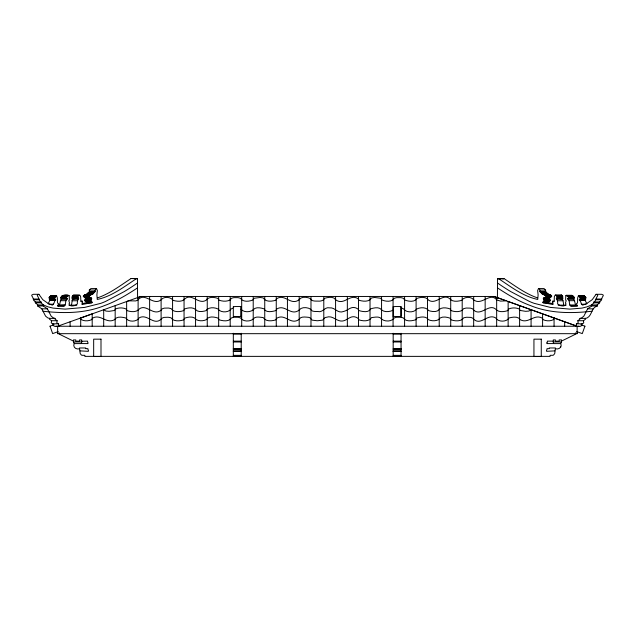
<?xml version="1.0" encoding="UTF-8"?>
<svg xmlns="http://www.w3.org/2000/svg" width="635" height="635" viewBox="0 0 635 635"><rect width="100%" height="100%" fill="white"/><g stroke="black" fill="none" stroke-linecap="round" stroke-linejoin="round"><path stroke-width="0.95" d="M497.427 298.371L497.515 278.749L503.944 278.527C514.66 285.575 525.113 293.584 537.337 297.831M552.696 303.268A14.264 10.089 -90 0 1 552.474 302.101L552.498 301.212L553.49 301.982L554.18 300.696L554.347 296.601L555.181 295.077L555.784 294.95L556.633 295.918L562.562 295.839L562.713 299.085C551.545 297.101 558.498 297.609 557.617 303.903C558.919 305.8 565.301 307.403 566.102 304.03L565.388 303.141L566.214 300.665L565.642 300.125L565.753 295.608L566.364 295.299L567.952 296.728L573.524 296.728L574.389 297.331L574.151 299.045L568.515 299.077L567.531 298.553L569.071 300.688L569.833 305.094L570.754 305.991L577.326 305.84L576.374 303.72L577.191 303.339L577.564 302.054L577.636 297.99L578.461 295.585L580.35 297.609L579.969 299.966L579.469 299.561L579.366 300.117L580.684 301.688L581.43 304.221L582.605 305.133A60.444 42.743 -90 0 0 586.899 303.411L592.225 299.672L596.082 294.299L601.655 294.299L603.107 294.95A0.992 0.699 -90 0 1 603.242 295.727C601.424 297.942 602.107 300.371 599.575 301.935L594.003 301.935L594.098 302.736L591.542 304.959L587.121 306.824L581.93 308.11L569.897 309.118L550.355 307.411L534.154 303.324A106.982 75.644 -90 0 1 529.368 301.403L510.818 291.624A364.387 257.659 90 0 1 500.483 285.036L497.491 282.988M579.811 297.029L585.613 297.069L585.613 299.768L584.851 299.791L586.875 303.768M552.474 302.101A14.264 10.089 90 0 0 552.863 303.927L553.045 304.546L542.981 302.625L543.465 301.109L550.021 300.998L549.989 299.252C540.48 300.585 542.06 296.712 550.077 297.529M552.847 303.633L548.632 302.76L549.037 301.109M503.079 279.146L503.944 278.527M557.133 299.085L557.26 296.394L556.633 295.918M84.923 297.529C92.94 296.712 94.52 300.585 85.011 299.252L84.979 300.998L91.535 301.109L92.019 302.625L81.955 304.546L82.137 303.927A14.264 10.089 90 0 0 82.526 302.101L82.502 301.212L81.51 301.982C79.994 299.601 81.518 297.267 79.954 295.235C77.962 296.156 70.326 293.759 72.287 299.085C83.455 297.101 76.502 297.609 77.383 303.903C76.081 305.8 69.699 307.403 68.897 304.03L69.612 303.141L68.786 300.665L69.358 300.125L69.247 295.608L64.191 295.608M78.01 295.839L77.867 299.085M554.855 350.877L546.608 351.314A3.35 3.35 0 0 1 546.489 350.885L546.687 349.956A3.135 3.135 0 0 1 546.981 349.607L547.021 348.671L549.275 348.639L549.259 347.964L555.434 347.964L554.847 352.79A6.929 6.929 0 0 1 554.665 353.663L553.522 355.068A4.342 4.342 0 0 1 552.823 355.29L550.124 355.33L550.124 356.33L549.513 356.37L85.423 356.37L84.82 356.33L84.812 355.33L82.121 355.29A4.342 4.342 0 0 1 81.415 355.068L80.272 353.663A6.929 6.929 0 0 1 80.089 352.79L79.51 347.964L85.685 347.964L85.661 348.639L87.916 348.671L87.963 349.607A3.135 3.135 0 0 1 88.257 349.956L88.448 350.885A3.35 3.35 0 0 1 88.336 351.314L80.081 350.877M61.135 298.855C58.968 296.489 66.175 293.148 68.842 295.608M57.563 306.03L58.666 305.991L58.872 305.364L65.167 305.094L65.929 300.688L67.445 298.791L67.246 298.394L66.421 299.045L66.183 297.331A1.5 1.056 -90 0 1 66.739 296.878L68.723 295.307M555.498 348.758C558.895 349.758 562.356 347.234 560.776 343.384A3.223 3.223 0 0 1 560.816 342.971L561.499 341.94L561.499 339.923L559.181 339.923L559.181 341.13L555.387 341.13L555.387 339.923L553.283 339.923L553.283 341.019M91.162 297.894C89.448 296.728 84.407 299.069 83.32 296.045L83.55 295.664C87.646 295.458 89.543 295.378 92.456 294.116C95.107 292.83 94.44 290.187 96.496 288.584L97.369 290.544L96.885 294.799L97.242 299.458C112.07 296.339 124.222 286.623 136.636 278.527L137.485 278.749L137.573 298.371M90.146 297.617L88.876 296.362L89.821 295.426M48.125 303.768L50.149 299.791L49.387 299.768L49.387 297.069L55.189 297.029L56.539 295.585L57.364 297.99L57.436 302.054L57.809 303.339L58.626 303.72L57.674 305.84L64.246 305.991L64.445 305.364M137.509 282.988L134.517 285.036A364.387 257.659 -90 0 1 124.182 291.624L105.632 301.403A106.982 75.644 -90 0 1 100.846 303.324L84.645 307.411L65.103 309.118L53.07 308.11L47.879 306.824L43.458 304.959L40.902 302.736L40.997 301.935L35.425 301.935C32.893 300.371 33.576 297.942 31.758 295.727A0.992 0.699 -90 0 1 31.893 294.95L33.345 294.299L38.918 294.299L42.775 299.672L48.101 303.411A60.444 42.743 90 0 0 52.395 305.133C54.261 304.332 54.245 300.982 55.65 299.617C54.689 300.768 54.285 297.291 55.189 297.029M543.838 297.894C545.536 296.712 550.616 299.109 551.68 296.045L551.45 295.664C550.378 294.577 549.442 294.743 547.87 293.926C544.552 294.41 541.909 294.624 540.337 291.957C539.25 291.1 540.774 289.139 538.504 288.584L537.631 290.544L538.115 294.799L537.758 299.458C522.93 296.339 510.778 286.623 498.364 278.527M547.87 293.926C545.378 292.648 546.148 290.116 544.084 288.584L538.504 288.584M79.446 348.758C76.041 349.758 72.588 347.234 74.168 343.384A3.223 3.223 0 0 0 74.12 342.971L73.438 341.94L73.438 339.923L75.755 339.923L75.755 341.13L79.558 341.13L79.558 339.923L81.661 339.923L81.661 341.019M599.575 301.935L599.67 302.736L597.114 304.959L597.352 305.991L591.82 305.943L587.621 308.84L583.867 316.111L581.747 317.817A14.295 10.112 -90 0 1 580.001 318.373L579.953 318.937A0.841 0.595 -90 0 1 579.922 319.199L577.842 320.731L578.16 322.691A0.897 0.635 -90 0 1 578.001 323.04L576.969 323.683A6.81 4.818 90 0 1 576.405 323.802L576.255 325.176A1.659 1.175 -90 0 1 576.024 325.636L575.667 326.001M577.842 320.731L583.422 320.731L583.732 322.691A0.897 0.635 -90 0 1 583.573 323.04L582.541 323.683A6.81 4.818 -90 0 1 581.977 323.802L581.827 325.176A1.659 1.175 -90 0 1 581.604 325.636L580.303 326.35L578.866 326.279M73.184 298.744C70.747 300.712 73.493 306.03 69.001 305.491M91.71 298.871L85.487 298.775L85.384 299.529L85.011 299.252M85.59 297.894C86.416 297.942 86.249 299.815 85.487 298.775M91.535 301.109L90.21 300.728L90.583 299.252M84.249 295.426L84.622 294.584L91.305 294.672M58.872 305.364C60.73 303.998 59.476 300.284 61.873 298.791L67.445 298.791M35.425 301.935L35.33 302.736L37.886 304.959L43.458 304.959L43.18 305.943L47.379 308.84L51.133 316.111L53.253 317.817A14.295 10.112 -90 0 0 54.999 318.373L55.047 318.937A0.841 0.595 -90 0 0 55.078 319.199L57.158 320.731L56.84 322.691A0.897 0.635 -90 0 0 56.999 323.04L58.031 323.683A6.81 4.818 -90 0 0 58.595 323.802L58.745 325.176A1.659 1.175 -90 0 0 58.976 325.636L59.333 326.001M85.733 294.672L87.638 293.783L88.455 292.283L89.511 291.822L95.083 291.822M72.438 295.839L73.644 294.95L79.288 295.005M55.142 318.421L49.419 318.373A14.295 10.112 90 0 1 47.681 317.825L45.561 316.111L41.807 308.84L37.608 305.943L37.886 304.959M551.45 295.664C546.656 296.481 545.489 295.124 542.298 293.926M576.27 333.216L575.604 334.177L561.499 341.106M571.738 295.608L573.524 296.728M57.158 320.731L51.578 320.731L51.268 322.691A0.897 0.635 -90 0 0 51.427 323.04L52.459 323.683A6.81 4.818 -90 0 0 53.022 323.802L58.595 323.802M567.952 296.728L568.261 296.886A1.5 1.056 -90 0 1 568.817 297.331L568.515 299.077M584.922 326.184L582.271 333.605L576.691 331.613M72.287 299.085L72.763 298.101M49.625 318.262L49.474 318.937A0.841 0.595 -90 0 0 49.498 319.199L51.578 320.731M40.997 301.935C38.465 300.371 39.148 297.942 37.33 295.727A0.992 0.699 -90 0 1 37.465 294.95L38.918 294.299M89.511 291.822L89.297 290.036L90.916 288.584L96.496 288.584M549.989 299.252L548.87 298.871L549.41 297.894M56.539 295.585L50.959 295.585L49.554 297.005M253.222 309.785C255.516 306.634 260.914 307.816 264.017 308.84C265.986 312.999 272.336 311.642 275.828 310.578L276.852 308.967C285.163 303.895 290.838 316.587 299.188 310.063M597.352 305.991C591.248 307.483 592.193 315.182 587.319 317.817A14.295 10.112 -90 0 1 585.581 318.373L579.858 318.421M253.222 319.016C255.278 315.881 260.128 317.357 263.2 317.571C265.692 321.667 271.51 321.183 275.622 319.945L276.804 318.246C285.115 313.071 290.782 325.755 299.188 319.318M299.236 319.238C300.641 316.182 305.602 317.071 308.658 317.349A3.802 1.27 0 0 1 309.936 317.786L312.198 320.151L317.024 320.731A5.263 1.762 0 0 0 317.389 320.723A5.263 1.762 0 0 0 317.754 320.731L322.58 320.151L324.842 317.786A3.802 1.27 0 0 1 326.112 317.349C331.78 315.341 334.566 319.31 339.034 320.643C346.932 323.255 349.901 312.96 357.965 318.246L359.148 319.945C363.284 321.183 369.046 321.667 371.578 317.571C374.642 317.357 379.5 315.881 381.556 319.016M207.137 309.388C210.018 307.046 214.979 307.443 218.107 309.047C220.472 312.865 228.616 312.801 231.076 308.999L232.672 308.213M531.043 309.562L528.884 311.063L525.629 311.325L520.303 310.483L519.073 308.904C515.93 307.57 511.969 307.586 508.825 308.912L507.651 310.658C504.309 311.761 499.578 312.42 496.673 310.11M370.03 299.656L371.554 297.958L374.61 297.482L380.675 298.252L381.929 299.966C385.612 301.577 391.866 302.316 394.319 298.275L396.637 297.648L400.987 297.64L403.328 298.291L404.59 299.863M184.071 299.664C191.318 291.608 198.43 305.586 206.375 300.045L207.121 299.022M299.196 299.656C301.339 296.18 307.459 296.997 310.555 298.688C311.515 301.252 314.714 301.077 316.992 301.109A5.612 1.881 0 0 0 317.389 301.101A5.612 1.881 0 0 0 317.778 301.109C320.445 301.331 323.398 300.879 324.628 298.299C327.89 297.323 333.526 296.14 335.574 299.656M138.128 310.094C145.399 301.99 152.908 316.762 161.076 310.229M253.206 319.04C250.103 321.81 242.959 321.881 240.522 317.945L238.268 317.278L233.902 317.254L231.489 317.889C229.037 321.993 222.972 321.016 219.154 319.81L217.892 318.048C214.487 316.897 208.55 315.817 206.375 319.667C203.343 321.104 199.319 321.199 196.294 319.691C194.008 315.952 188.198 316.825 184.761 318.167L183.491 319.929C180.102 321.032 175.736 321.421 172.585 319.548M207.137 298.998C209.963 296.624 214.654 297.228 217.884 298.418L219.107 300.164C222.496 301.45 226.965 301.736 230.188 299.887M594.003 301.935C596.535 300.371 595.852 297.942 597.67 295.727A0.992 0.699 -90 0 0 597.535 294.95L596.082 294.299M253.206 309.809C250.246 312.404 243.515 312.563 241.03 309.189M299.196 310.047C301.355 306.721 307.626 307.157 310.658 309.229C311.618 311.745 314.817 311.428 317.024 311.507A5.263 1.762 0 0 0 317.389 311.507A5.263 1.762 0 0 0 317.754 311.507C322.921 312.936 324.572 306.578 329.676 307.856C335.209 307.197 337.502 313.952 343.757 311.428C348.663 310.269 351.663 304.84 357.918 308.967L358.95 310.578C362.466 311.658 368.744 312.976 370.761 308.84C373.864 307.816 379.262 306.634 381.556 309.785M82.153 303.633L86.368 302.76L85.963 301.109M551.696 296.362L546.124 296.362L544.854 297.617M138.097 310.11C135.191 312.42 130.469 311.761 127.127 310.658L125.952 308.912C122.809 307.586 118.84 307.57 115.697 308.904L114.467 310.483L109.149 311.325L105.894 311.063L103.735 309.562M554.077 318.691L553.49 319.611C550.529 321.286 546.394 321.151 543.33 319.762L542.592 318.667M207.121 309.42L206.224 310.586C203.073 311.587 197.961 312.587 195.604 309.523C192.842 306.983 188.031 307.745 184.833 308.872L183.563 310.642C180.189 311.864 175.752 312.198 172.585 310.317M462.209 319.532L463.756 317.786L466.614 317.246L470.829 317.405L472.71 318.151C480.362 327.303 487.156 313.039 495.578 317.849C497.999 322.183 506.555 322.262 509.016 317.984C512.58 317.032 518.081 316.032 520.343 319.754C528.376 324.136 534.098 313.769 542.004 318.008L542.576 318.651M462.209 310.301L463.606 308.634L466.217 308.038L470.519 308.134L472.591 308.824C480.227 318.706 489.148 301.538 496.649 310.094M299.188 299.696C290.798 306.126 285.139 293.433 276.812 298.625L275.646 300.307C272.272 301.244 267.684 301.958 264.747 299.696M554.093 318.667L554.522 318.143L563.745 321.453M161.1 310.213L162.187 308.824L164.251 308.134L168.561 308.038L171.172 308.634L172.569 310.301M370.022 299.696C367.086 301.958 362.498 301.244 359.132 300.307L357.965 298.625C349.631 293.433 343.972 306.126 335.582 299.696M230.188 299.863L231.45 298.291L233.783 297.64L238.141 297.648L240.451 298.275C242.927 302.323 249.158 301.577 252.849 299.966L254.095 298.252L260.159 297.482L263.215 297.958L264.747 299.656M184.055 299.704C181.181 302.054 176.53 301.315 173.164 300.387C170.712 296.704 163.766 296.212 161.1 299.815C153.162 306.173 145.066 291.846 138.128 299.696A13.208 4.429 0 0 1 137.946 299.982L135.858 300.919L128.532 300.839L126.643 301.522L126.643 326.239M583.93 295.712L585.533 297.005M462.193 319.548C459.034 321.421 454.668 321.032 451.287 319.929L450.017 318.167C446.603 316.849 440.73 315.92 438.475 319.691C435.459 321.199 431.427 321.104 428.395 319.667C426.18 315.849 420.314 316.865 416.877 318.048L415.623 319.81C411.805 321.016 405.733 321.993 403.281 317.889L400.868 317.254L396.502 317.278L394.256 317.945C391.811 321.881 384.675 321.81 381.572 319.04M462.193 310.317C459.018 312.198 454.589 311.864 451.215 310.642L449.945 308.872C446.746 307.745 441.928 306.983 439.174 309.523C436.817 312.587 431.697 311.587 428.554 310.586L427.649 309.42M393.057 310.19C389.89 311.904 384.358 312.507 381.572 309.809M550.362 300.728L543.465 301.109M562.213 295.918L561.427 294.965L560.991 295.219M137.525 287.893C127.151 294.696 116.443 301.22 104.735 305.498C85.106 313.531 63.651 313.539 42.966 311.229M136.636 278.527L131.056 278.527C120.34 285.575 109.887 293.584 97.663 297.831M137.803 297.521L140.78 296.458L57.642 326.247L57.642 333.677L577.128 333.677L577.128 326.247L494.205 296.458L140.573 296.458M50.006 326.184L54.046 324.739M172.569 319.532L171.013 317.786L168.164 317.246L163.949 317.405L162.068 318.151C154.416 327.303 147.622 313.039 139.192 317.849C136.771 322.183 128.214 322.262 125.754 317.984C122.19 317.024 116.689 316.039 114.427 319.754C106.394 324.136 100.679 313.769 92.773 318.008L91.44 319.762C88.376 321.151 84.249 321.286 81.28 319.611L80.256 318.143L92.186 313.865M58.245 331.613L52.665 333.605L50.014 326.184M57.642 333.677L59.492 333.01M56.952 326.072L56.809 326.112A16.026 11.335 90 0 1 56.134 326.279M583.422 320.731L585.494 319.199A0.841 0.595 -90 0 0 585.526 318.937L585.375 318.262M56.134 326.279L54.697 326.35L53.396 325.636A1.659 1.175 -90 0 1 53.173 325.176L53.022 323.802A6.81 4.818 90 0 1 52.459 323.683M131.056 278.527L137.485 278.749M497.515 278.749L503.087 278.749M89.297 290.036L95.004 290.139M539.996 290.139L545.703 290.036M89.622 291.544L95.202 291.544M539.798 291.544L545.378 291.544M539.917 291.822L545.489 291.822M88.074 292.695L93.655 292.695M541.345 292.695L546.925 292.695M87.836 293.497L93.416 293.497M541.584 293.497L547.164 293.497M87.638 293.783L93.218 293.783M541.782 293.783L547.362 293.783M87.13 293.926L92.702 293.926M86.344 294.195L92.194 294.235M542.806 294.235L548.656 294.195M84.391 294.632L90.194 294.584M544.806 294.584L550.608 294.632M543.695 294.672L549.267 294.672M84.36 294.854L91.019 294.799M543.981 294.799L550.64 294.854M555.712 295.005L561.427 294.965M84.431 295.132L90.011 295.132M544.989 295.132L550.569 295.132M84.368 295.323L89.94 295.323M545.06 295.323L550.632 295.323M566.277 295.307L571.944 295.299M72.914 295.418L78.486 295.418M545.179 295.426L550.751 295.426M556.514 295.418L562.086 295.418M72.858 295.497L78.438 295.497M556.562 295.497L562.142 295.497M578.461 295.585L584.041 295.585M50.856 295.696L56.436 295.696M83.55 295.664L89.122 295.664M566.158 295.608L570.809 295.608M578.564 295.696L584.144 295.696M557.038 295.918L562.61 295.918M62.087 295.918L67.993 295.854M72.787 295.918L78.367 295.918M567.007 295.854L572.913 295.918M83.32 296.045L88.892 296.045M545.878 295.664L551.68 296.045M61.611 296.235L67.524 296.132M567.476 296.132L573.389 296.235M83.304 296.362L88.876 296.362M50.101 296.505L56.031 296.474M61.516 296.426L67.088 296.426M567.912 296.426L573.484 296.426M578.969 296.474L584.899 296.505M61.476 296.728L67.048 296.728M72.144 296.91L77.716 296.91M557.284 296.91L562.856 296.91M49.387 297.069L54.959 297.069M580.041 297.069L585.613 297.069M72.311 297.236L77.883 297.236M84.122 297.188L89.932 297.291M545.068 297.291L550.878 297.188M557.117 297.236L562.689 297.236M60.611 297.331L66.183 297.331M568.817 297.331L574.389 297.331M60.579 297.466L66.151 297.466M568.849 297.466L574.421 297.466M49.078 297.609L54.65 297.609M580.35 297.609L585.922 297.609M49.062 297.823L54.642 297.823M60.714 297.712L66.651 297.823M568.349 297.823L574.286 297.712M580.358 297.823L585.938 297.823M85.209 298.077L91.392 297.982M543.608 297.982L549.791 298.077M49.292 298.331L54.864 298.331M580.136 298.331L585.708 298.331M86.169 298.561L91.75 298.561M543.25 298.561L548.831 298.561M72.192 298.767L77.764 298.767M543.29 298.871L549.513 298.775M557.236 298.767L562.808 298.767M567.555 298.791L573.127 298.791C575.937 300.538 573.921 305.895 577.437 306.03M72.43 299.006L78.002 299.006M556.998 299.006L562.713 299.085M33.576 299.029L39.156 299.029M60.849 299.045L66.484 299.077M85.955 299.141L91.535 299.141M543.465 299.141L549.045 299.141M595.844 299.029L601.424 299.029M49.808 299.649L55.65 299.617M579.35 299.617L585.192 299.649M33.314 299.744L38.886 299.744M50.149 299.791L55.721 299.791M579.279 299.791L584.851 299.791M596.114 299.744L601.686 299.744M49.459 299.966L55.118 300.014M579.882 300.014L585.541 299.966M50.062 300.117L55.634 300.117M579.366 300.117L584.938 300.117M60.349 300.688L65.929 300.688M84.638 300.728L90.21 300.728M569.071 300.688L574.651 300.688M71.985 300.76L77.557 300.76M557.443 300.76L563.015 300.76L563.777 305.149L565.999 305.491M80.645 301.212L82.502 301.212M552.498 301.212L554.355 301.212M86.241 301.3L91.813 301.3M543.187 301.3L548.759 301.3M35.274 302.609L40.846 302.609M86.447 302.625L92.019 302.625M542.981 302.625L548.553 302.625M594.154 302.609L599.726 302.609M35.33 302.736L40.902 302.736M86.368 302.76L91.94 302.76M543.06 302.76L548.632 302.76M594.098 302.736L599.67 302.736M48.927 304.221L53.57 304.221M581.43 304.221L586.073 304.221M597.114 304.959L591.542 304.959L591.82 305.943M59.595 305.094L65.167 305.094M569.833 305.094L575.405 305.094M71.223 305.149L76.795 305.149M558.205 305.149L563.777 305.149M570.555 305.364L576.128 305.364M37.608 305.943L43.18 305.943M58.666 305.991L64.246 305.991M570.754 305.991L576.334 305.991M41.807 308.84L47.379 308.84M587.621 308.84L593.193 308.84M592.034 311.229C571.349 313.539 549.894 313.531 530.265 305.498C518.557 301.22 507.849 294.696 497.475 287.893M576.405 323.802L581.977 323.802M57.642 326.247L577.128 326.247L564.674 321.786L564.674 326.247M233.323 334.002L241.213 334.002M393.176 334.002L401.058 334.002M233.323 341.146L241.213 341.146M393.176 341.146L401.058 341.146M73.438 341.94L81.661 341.94M233.323 341.979L241.213 341.979M393.176 341.979L401.058 341.979M553.283 341.94L561.499 341.94M74.16 343.599L81.089 343.599M553.855 343.599L560.784 343.599M233.323 348.678L241.213 348.702L233.323 348.798M401.058 348.678L393.176 348.702L401.058 348.798M233.323 349.544L241.213 349.544M393.176 349.544L401.058 349.544M233.323 350.917L241.213 350.917M393.176 350.917L401.058 350.917M233.323 351.377L241.213 351.353M393.176 351.353L401.058 351.377M233.323 351.417L241.213 351.417M393.176 351.417L401.058 351.417M233.323 355.362L241.213 355.362M393.176 355.362L401.058 355.362M578.048 326.072L578.191 326.112A16.026 11.335 90 0 0 578.866 326.279M493.99 296.458L506.246 300.839L500.531 301.101L496.832 299.982A13.208 4.429 0 0 1 496.665 299.736C489.783 291.798 481.624 306.141 473.694 299.839C471.043 296.204 464.066 296.696 461.613 300.387C458.248 301.315 453.588 302.054 450.715 299.704M530.963 309.705L554.522 318.143M580.89 324.739L584.93 326.184M519.605 305.633L530.09 309.388M518.724 305.316L508.135 301.522L508.135 326.239M575.27 333.002L577.128 333.677M73.438 341.106L59.333 334.177L58.674 333.216M402.106 308.213L403.693 308.999C406.178 312.849 414.266 312.777 416.671 309.047C419.798 307.443 424.759 307.046 427.633 309.388M404.59 299.887C408.091 301.506 414.695 302.546 416.893 298.418C420.116 297.228 424.815 296.624 427.633 298.998M427.649 299.022L428.395 300.045C436.356 305.57 443.46 291.624 450.707 299.664M561.816 298.744L563.015 300.76M562.237 298.101L562.57 299.006M544.417 299.252L544.79 300.728M554.061 317.984L554.061 326.247M542.592 313.865L542.592 326.239M531.074 309.491L531.074 326.239M519.605 305.8L519.605 326.239M496.665 297.41L496.665 326.231M485.156 296.458L485.156 326.247M473.67 296.458L473.67 326.247M462.193 296.458L462.193 326.247M450.715 296.458L450.715 326.247M439.214 296.458L439.214 326.247M427.522 296.418L427.522 326.207M416.1 296.418L416.1 326.199M404.59 296.418L404.59 326.199M401.058 306.61L401.058 317.071M401.058 333.248L401.058 356.473L393.176 356.473L393.176 333.248M393.176 306.61L393.176 317.071M393.073 296.418L393.073 326.199M381.564 296.418L381.564 326.199M370.022 296.418L370.022 326.199M358.521 296.418L358.521 326.199M347.345 296.418L347.345 326.199M335.582 296.418L335.582 326.199M323.794 296.418L323.794 326.199M310.983 296.418L310.983 326.199M299.188 296.418L299.188 326.199M287.433 296.418L287.433 326.199M276.257 296.418L276.257 326.199M264.747 296.418L264.747 326.199M253.214 296.418L253.214 326.199M241.697 296.418L241.697 326.199M241.213 306.61L241.213 317.071M241.213 333.248L241.213 356.473L233.323 356.473L233.323 333.248M233.323 306.61L233.323 317.071M230.188 296.418L230.188 326.199M218.67 296.418L218.67 326.199M207.248 296.418L207.248 326.207M195.564 296.458L195.564 326.247M184.055 296.458L184.055 326.247M172.577 296.458L172.577 326.247M161.1 296.458L161.1 326.247M149.622 296.458L149.622 326.247M138.112 297.41L138.112 326.231M115.165 305.8L115.165 326.239M103.695 309.491L103.695 326.239M92.186 314.063L92.186 326.239M80.709 317.984L80.709 326.247M70.104 321.786L70.104 326.247M393.756 307.022A1.445 0.484 0 0 1 395.16 306.538L399.582 306.538A1.445 0.484 0 0 1 401.034 306.983L401.058 316.055A1.445 0.484 0 0 1 401.01 316.143M394.168 316.333A1.445 0.484 0 0 0 395.153 316.492L399.598 316.492A1.445 0.484 0 0 0 400.558 316.373M240.609 316.333A1.445 0.484 0 0 1 239.617 316.492L235.172 316.492A1.445 0.484 0 0 1 234.212 316.373M240.975 316.087A1.445 0.484 0 0 0 240.99 316L241.022 307.022A1.445 0.484 0 0 0 239.617 306.538L235.188 306.538A1.445 0.484 0 0 0 233.736 306.983M560.761 346.758A3.104 3.104 0 0 1 560.538 347.416M546.957 342.932L546.957 343.106A6.493 6.493 0 0 0 546.973 343.599L553.553 343.559A7.025 7.025 0 0 0 553.569 343.027L553.363 342.368A2.08 2.08 0 0 0 553.133 342.106L553.045 341.13L547.37 341.13L547.362 342.027A1.532 1.532 0 0 0 547.084 342.384A0.881 0.881 0 0 0 546.973 342.757L546.957 342.932M81.891 341.249L81.812 342.106A2.08 2.08 0 0 0 81.574 342.368L81.375 343.027A7.025 7.025 0 0 0 81.383 343.559L87.971 343.599A6.493 6.493 0 0 0 87.987 343.106L87.971 342.757A0.881 0.881 0 0 0 87.852 342.384A1.532 1.532 0 0 0 87.582 342.027L87.574 341.13L81.891 341.249M100.997 339.161L93.67 339.161L93.67 356.465L100.997 356.465L100.997 339.161M541.266 339.161L533.94 339.161L533.94 356.465L541.266 356.465L541.266 339.161"/></g></svg>
